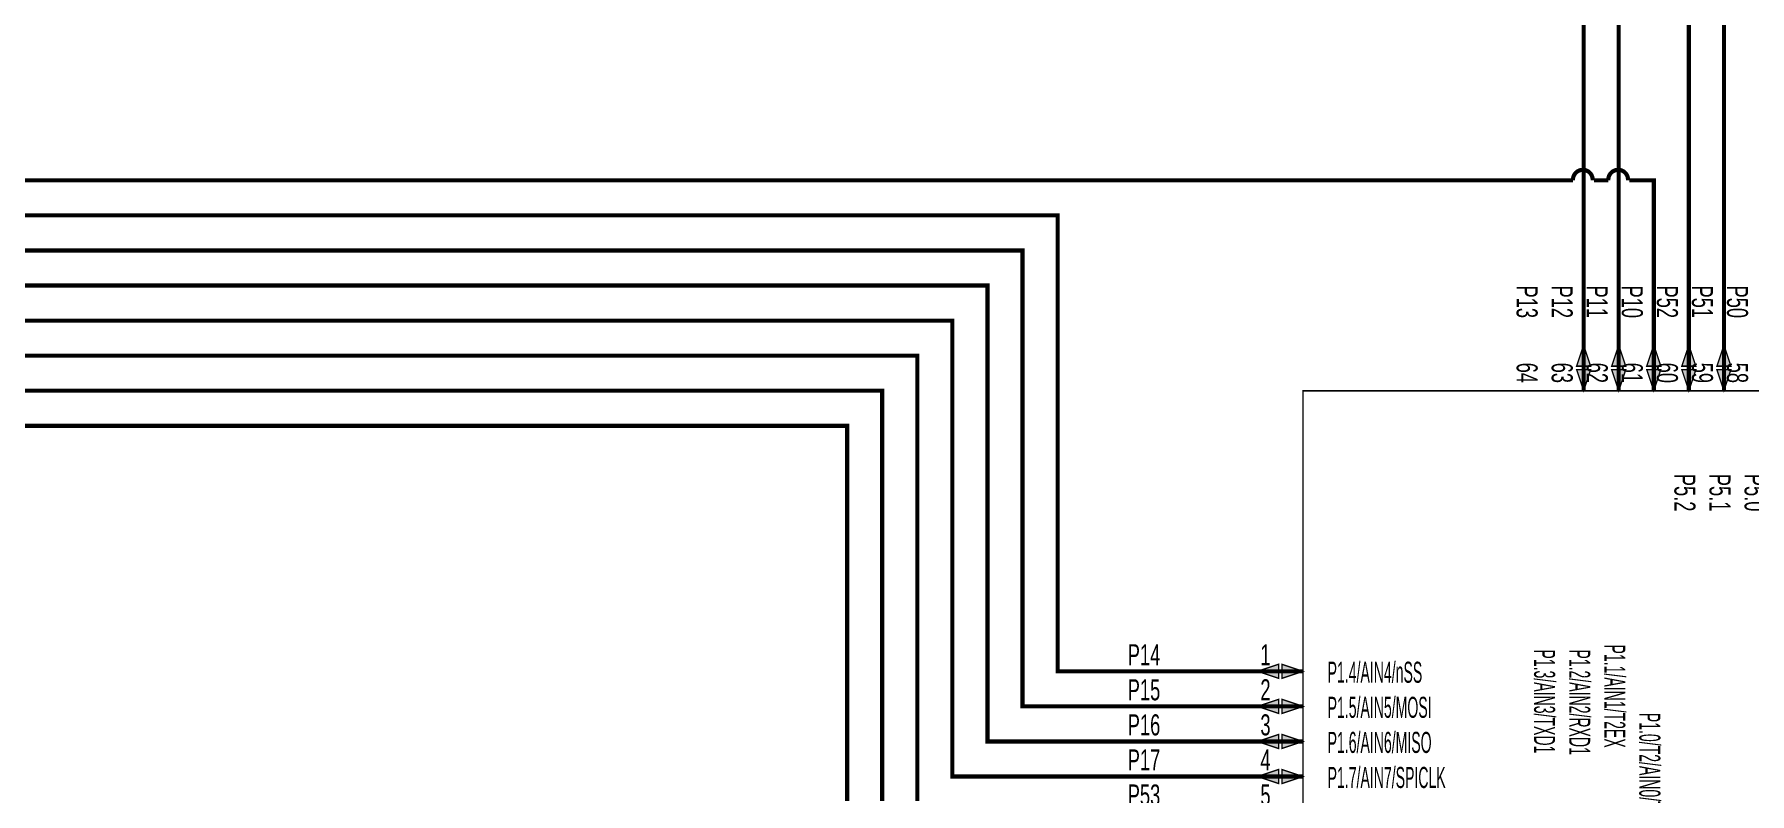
# Model space of a CAD drawing. Extents: x 0 to 22.3, y 0 to 15.7.
# Drawn here: x 6.082 to 10.973, y 8.251 to 10.416 of the extents above; entities that cross this region are included whole.
import ezdxf

# ---------------------------------------------------------------- set-up
doc = ezdxf.new("R2010")
doc.units = 0
doc.header["$MEASUREMENT"] = 0
doc.layers.get('0').update_dxf_attribs({"linetype": 'CONTINUOUS'})

msp = doc.modelspace()

# ---------------------------------------------------------------- linework, layer by layer
for points, const_width in [([(3.2, 14.6), (3.1, 14.6), (3.1, 15), (4.7, 15), (4.7, 12.2), (10.8, 12.2), (10.8, 9.7)], 0.0118), ([(2.97, 14.4), (2.6, 14.4), (2.6, 11.6), (10.5, 11.6), (10.5, 9.7)], 0.0118), ([(10.6, 9.7), (10.6, 11.9), (4.4, 11.9), (4.4, 13.8), (4.2, 13.8)], 0.0118), ([(10.9, 9.7), (10.9, 10.9), (11.17, 10.9)], 0.0118), ([(10.525645, 10.000236), (10.525671, 10.002681), (10.525484, 10.005119), (10.525084, 10.007532), (10.524476, 10.009901), (10.523664, 10.012207), (10.522654, 10.014434), (10.521454, 10.016565), (10.520073, 10.018583), (10.518521, 10.020472), (10.51681, 10.02222), (10.514954, 10.023811), (10.512966, 10.025235), (10.510861, 10.02648), (10.508657, 10.027537), (10.506368, 10.028397), (10.504013, 10.029055), (10.50161, 10.029505), (10.499176, 10.029743), (10.496732, 10.029769), (10.494294, 10.029581), (10.491882, 10.029182), (10.489513, 10.028574), (10.487207, 10.027762), (10.484981, 10.026752), (10.48285, 10.025551), (10.480833, 10.02417), (10.478944, 10.022617), (10.477197, 10.020907), (10.475606, 10.01905), (10.474182, 10.017061), (10.472938, 10.014957), (10.471881, 10.012751), (10.471021, 10.010462), (10.470363, 10.008107), (10.469913, 10.005703), (10.469675, 10.003269), (10.469649, 10.000824), (10.46969, 9.99998)], 0.0118), ([(10.626438, 10.000198), (10.626467, 10.002643), (10.626283, 10.005081), (10.625887, 10.007495), (10.625283, 10.009864), (10.624474, 10.012172), (10.623467, 10.0144), (10.622269, 10.016532), (10.620891, 10.018552), (10.619342, 10.020444), (10.617633, 10.022194), (10.615779, 10.023788), (10.613793, 10.025214), (10.61169, 10.026462), (10.609487, 10.027522), (10.607199, 10.028385), (10.604845, 10.029046), (10.602443, 10.029499), (10.60001, 10.029741), (10.597565, 10.02977), (10.595127, 10.029586), (10.592714, 10.02919), (10.590345, 10.028585), (10.588038, 10.027776), (10.58581, 10.026769), (10.583678, 10.025571), (10.581659, 10.024193), (10.579767, 10.022643), (10.578018, 10.020934), (10.576424, 10.01908), (10.574998, 10.017093), (10.573751, 10.01499), (10.572691, 10.012786), (10.571828, 10.010498), (10.571167, 10.008144), (10.570714, 10.005741), (10.570472, 10.003307), (10.570443, 10.000862), (10.570482, 10.000029)], 0.0118), ([(5.9, 10), (6.1, 10)], 0.0118), ([(10.47, 10), (6.1, 10)], 0.0118), ([(10.57, 10), (10.53, 10)], 0.0118), ([(10.7, 9.7), (10.7, 10), (10.63, 10)], 0.0118), ([(5.9, 9.9), (6.1, 9.9)], 0.0118), ([(9.4, 8.6), (9, 8.6), (9, 9.9), (6.1, 9.9)], 0.0118), ([(5.9, 9.8), (6.1, 9.8)], 0.0118), ([(9.4, 8.5), (8.9, 8.5), (8.9, 9.8), (6.1, 9.8)], 0.0118), ([(5.9, 9.7), (6.1, 9.7)], 0.0118), ([(9.4, 8.4), (8.8, 8.4), (8.8, 9.7), (6.1, 9.7)], 0.0118), ([(10.5, 9.4), (10.5, 9.7)], 0.0118), ([(10.6, 9.4), (10.6, 9.7)], 0.0118), ([(10.7, 9.4), (10.7, 9.7)], 0.0118), ([(10.8, 9.4), (10.8, 9.7)], 0.0118), ([(10.9, 9.4), (10.9, 9.7)], 0.0118), ([(5.9, 9.6), (6.1, 9.6)], 0.0118), ([(9.4, 8.3), (8.7, 8.3), (8.7, 9.6), (6.1, 9.6)], 0.0118), ([(5.9, 9.5), (6.1, 9.5)], 0.0118), ([(8.6, 8.23), (8.6, 9.5), (6.1, 9.5)], 0.0118), ([(5.9, 9.4), (6.1, 9.4)], 0.0118), ([(8.5, 8.23), (8.5, 9.4), (6.1, 9.4)], 0.0118), ([(9.69977, 9.399664), (12.796178, 9.399664), (12.796178, 6.304245), (9.69977, 6.304245), (9.69977, 9.399664)], 0.0039), ([(5.9, 9.3), (6.1, 9.3)], 0.0118), ([(8.4, 8.23), (8.4, 9.3), (6.1, 9.3)], 0.0118), ([(9.7, 8.6), (9.4, 8.6)], 0.0118), ([(9.7, 8.5), (9.4, 8.5)], 0.0118), ([(9.7, 8.4), (9.4, 8.4)], 0.0118), ([(9.7, 8.3), (9.4, 8.3)], 0.0118)]:
    msp.add_lwpolyline(points, dxfattribs=dict(const_width=const_width))
at = {"const_width": 0.0039}
for points in [[(10.48, 9.47), (10.52, 9.47), (10.5, 9.53), (10.48, 9.47)], [(10.58, 9.47), (10.62, 9.47), (10.6, 9.53), (10.58, 9.47)], [(10.68, 9.47), (10.72, 9.47), (10.7, 9.53), (10.68, 9.47)], [(10.78, 9.47), (10.82, 9.47), (10.8, 9.53), (10.78, 9.47)], [(10.88, 9.47), (10.92, 9.47), (10.9, 9.53), (10.88, 9.47)], [(10.48, 9.46), (10.5, 9.4), (10.52, 9.46), (10.48, 9.46)], [(10.58, 9.46), (10.6, 9.4), (10.62, 9.46), (10.58, 9.46)], [(10.68, 9.46), (10.7, 9.4), (10.72, 9.46), (10.68, 9.46)], [(10.78, 9.46), (10.8, 9.4), (10.82, 9.46), (10.78, 9.46)], [(10.88, 9.46), (10.9, 9.4), (10.92, 9.46), (10.88, 9.46)], [(9.63, 8.62), (9.63, 8.58), (9.57, 8.6), (9.63, 8.62)], [(9.64, 8.62), (9.7, 8.6), (9.64, 8.58), (9.64, 8.62)], [(9.63, 8.52), (9.63, 8.48), (9.57, 8.5), (9.63, 8.52)], [(9.64, 8.52), (9.7, 8.5), (9.64, 8.48), (9.64, 8.52)], [(9.63, 8.42), (9.63, 8.38), (9.57, 8.4), (9.63, 8.42)], [(9.64, 8.42), (9.7, 8.4), (9.64, 8.38), (9.64, 8.42)], [(9.63, 8.32), (9.63, 8.28), (9.57, 8.3), (9.63, 8.32)], [(9.64, 8.32), (9.7, 8.3), (9.64, 8.28), (9.64, 8.32)]]:
    msp.add_lwpolyline(points, close=True, dxfattribs=at)
for points in [[(10.52271, 9.46805), (10.5, 9.53617), (10.47729, 9.46805)], [(10.62271, 9.46805), (10.6, 9.53617), (10.57729, 9.46805)], [(10.72271, 9.46805), (10.7, 9.53617), (10.67729, 9.46805)], [(10.82271, 9.46805), (10.8, 9.53617), (10.77729, 9.46805)], [(10.92271, 9.46805), (10.9, 9.53617), (10.87729, 9.46805)], [(10.47729, 9.46195), (10.5, 9.39383), (10.52271, 9.46195)], [(10.57729, 9.46195), (10.6, 9.39383), (10.62271, 9.46195)], [(10.67729, 9.46195), (10.7, 9.39383), (10.72271, 9.46195)], [(10.77729, 9.46195), (10.8, 9.39383), (10.82271, 9.46195)], [(10.87729, 9.46195), (10.9, 9.39383), (10.92271, 9.46195)], [(9.63195, 8.62271), (9.56383, 8.6), (9.63195, 8.57729)], [(9.63805, 8.57729), (9.70617, 8.6), (9.63805, 8.62271)], [(9.63195, 8.52271), (9.56383, 8.5), (9.63195, 8.47729)], [(9.63805, 8.47729), (9.70617, 8.5), (9.63805, 8.52271)], [(9.63195, 8.42271), (9.56383, 8.4), (9.63195, 8.37729)], [(9.63805, 8.37729), (9.70617, 8.4), (9.63805, 8.42271)], [(9.63195, 8.32271), (9.56383, 8.3), (9.63195, 8.27729)], [(9.63805, 8.27729), (9.70617, 8.3), (9.63805, 8.32271)]]:
    msp.add_solid(points)

# ---------------------------------------------------------------- texts
for s, width, p in [('P13', 0.65, (10.308778, 9.7)), ('P12', 0.65, (10.408778, 9.7)), ('P11', 0.65, (10.508778, 9.7)), ('P10', 0.65, (10.608778, 9.7)), ('P52', 0.65, (10.708778, 9.7)), ('P51', 0.65, (10.808778, 9.7)), ('P50', 0.65, (10.908778, 9.7)), ('64', 0.65, (10.308778, 9.48)), ('63', 0.65, (10.408778, 9.48)), ('62', 0.65, (10.508778, 9.48)), ('61', 0.65, (10.608778, 9.48)), ('60', 0.65, (10.708778, 9.48)), ('59', 0.65, (10.808778, 9.48)), ('58', 0.65, (10.908778, 9.48)), ('P5.2', 0.65, (10.758778, 9.163127)), ('P5.1', 0.65, (10.858778, 9.163127)), ('P5.0', 0.65, (10.958778, 9.163127)), ('P1.3/AIN3/TXD1', 0.5, (10.358778, 8.662507)), ('P1.2/AIN2/RXD1', 0.5, (10.458778, 8.662507)), ('P1.1/AIN1/T2EX', 0.5, (10.558778, 8.676413)), ('P1.0/T2/AIN0/T2CKO', 0.5, (10.658778, 8.481727))]:
    msp.add_text(s, height=0.06, rotation=270, dxfattribs=dict(width=width)).set_placement(p)
for s, width, p in [('P14', 0.65, (9.2, 8.617343)), ('1', 0.65, (9.578292, 8.617343)), ('P1.4/AIN4/nSS', 0.5, (9.77, 8.567343)), ('P15', 0.65, (9.2, 8.517343)), ('2', 0.65, (9.578292, 8.517343)), ('P1.5/AIN5/MOSI', 0.5, (9.77, 8.467343)), ('P16', 0.65, (9.2, 8.417343)), ('3', 0.65, (9.578292, 8.417343)), ('P1.6/AIN6/MISO', 0.5, (9.77, 8.367343)), ('P17', 0.65, (9.2, 8.317343)), ('4', 0.65, (9.578292, 8.317343)), ('P1.7/AIN7/SPICLK', 0.5, (9.77, 8.267343)), ('P53', 0.65, (9.2, 8.217343)), ('5', 0.65, (9.578292, 8.217343))]:
    msp.add_text(s, height=0.06, dxfattribs=dict(width=width)).set_placement(p)

doc.saveas('drawing.dxf')
